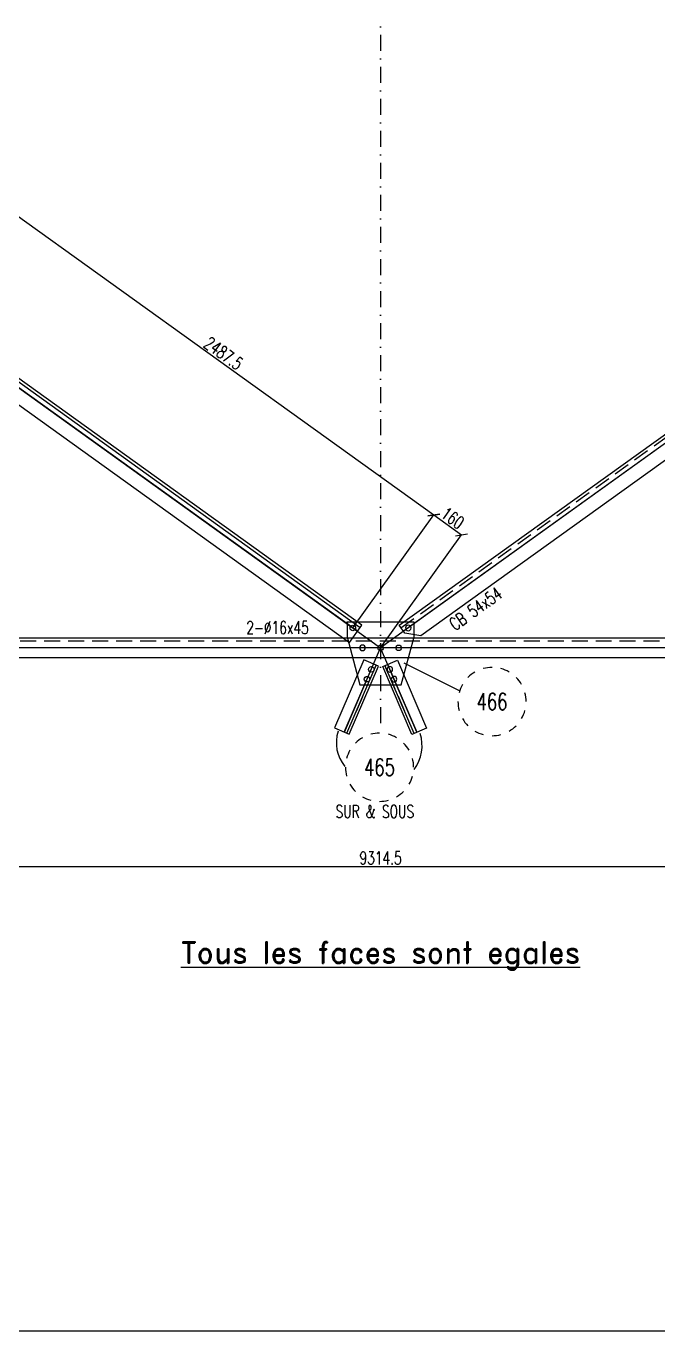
# Model space of a CAD drawing. Extents: x 142141 to 158361, y -163675 to -152195.
# Drawn here: x 146509 to 149474, y -163675 to -157558 of the extents above; entities that cross this region are included whole.
import ezdxf
from ezdxf.enums import TextEntityAlignment as Align

# ---------------------------------------------------------------- set-up
doc = ezdxf.new("R2010")
doc.units = 0
doc.header["$LTSCALE"] = 150
doc.header["$MEASUREMENT"] = 0
doc.linetypes.add('DASHDOT', pattern=[1, 0.5, -0.25, 0, -0.25])
doc.linetypes.add('DASHED', pattern=[0.75, 0.5, -0.25])
doc.layers.get('0').update_dxf_attribs({"linetype": 'CONTINUOUS'})
for name, color, linetype in [('ASSI', 6, 'CONTINUOUS'), ('FORI', 2, 'CONTINUOUS'), ('LINEA_ANG', 2, 'CONTINUOUS'), ('LINEE_PIASTRA', 2, 'CONTINUOUS'), ('LINEE_PIASTRE', 2, 'CONTINUOUS'), ('LS', 7, 'CONTINUOUS'), ('MZ', 6, 'DASHDOT'), ('PIASTRE', 5, 'CONTINUOUS'), ('QT_MPR', 7, 'CONTINUOUS'), ('TRAT-Y', 7, 'DASHED')]:
    doc.layers.add(name, color=color, linetype=linetype)
doc.styles.add('QUOTE', font='ROMANS8.SHX', dxfattribs={"width": 0.7})
doc.styles.add('RD', font='ROMAND8.SHX', dxfattribs={"width": 0.7})
doc.styles.add('RQL', font='ROMANS8.SHX', dxfattribs={"width": 0.7})
doc.styles.add('RS', font='ROMANS8.shx', dxfattribs={"width": 0.7})
doc.styles.get("Standard").update_dxf_attribs({"font": 'ROMANS8.SHX', "width": 0.7})
doc.dimstyles.new('TRATTO', dxfattribs={"dimscale": 0, "dimtxt": 60, "dimasz": 40, "dimexe": 0, "dimexo": 0, "dimgap": 10, "dimtad": 1, "dimrnd": 0.5, "dimdsep": 46, "dimtxsty": 'RS', "dimblk1": 'OBLIQUE', "dimblk2": 'OBLIQUE', "dimsah": 1, "dimcen": 0.09, "dimclrd": 2, "dimclre": 2, "dimclrt": 7, "dimadec": 0, "dimazin": 0, "dimtfac": 1, "dimtix": 1, "dimtmove": 2, "dimatfit": 3, "dimfxl": 1, "dimtolj": 1, "dimtzin": 0, "dimarcsym": 0})

# ---------------------------------------------------------------- blocks, each defined once
blk = doc.blocks.new('MRKR_98')
blk.add_point((0, 0))
at = {"color": 7, "style": 'QUOTE', "width": 0.5, "flags": 1}
for tag, p in [('AUX2', (3.71, 4.93)), ('NFORI', (3.72, 5.3)), ('TI', (3.73, 6.83)), ('AUX1', (3.73, 4.19)), ('DI_S', (3.73, 6.42)), ('D_S', (3.73, 6.02)), ('E_S', (3.73, 5.68)), ('FAM', (3.73, 4.55)), ('COMMESSA', (3.73, 3.85)), ('MD', (3.73, 3.51)), ('MP', (3.73, 3.16)), ('LARGHEZZA', (3.73, 2.82)), ('SPESSORE', (3.73, 2.48)), ('NP', (3.73, 2.14)), ('SV', (3.73, 1.79)), ('PESO', (3.73, 1.45)), ('QUA', (3.73, 1.11)), ('LUN', (3.73, 0.76)), ('PROF', (3.73, 0.42)), ('POS', (3.73, 0.08))]:
    blk.add_attdef(tag, p, '', height=0.2, dxfattribs=at)
at = {"color": 7, "flags": 1}
for tag, p in [('LAV1', (5.26, 6.88)), ('LAV2', (5.26, 6.55)), ('LAV3', (5.26, 6.21)), ('LAV4', (5.26, 5.88)), ('LAV5', (5.26, 5.55)), ('LAV6', (5.26, 5.21)), ('LAV7', (5.26, 4.88)), ('LAV8', (5.26, 4.55)), ('LAV9', (5.26, 4.21)), ('LAV10', (5.26, 3.88))]:
    blk.add_attdef(tag, p, '', height=0.2, dxfattribs=at)
blk = doc.blocks.new('ASSE98')
blk.add_line((0, 0), (1, 0))
at = {"color": 7, "style": 'QUOTE', "width": 0.5, "flags": 1}
for tag, p in [('TI', (1.38308, 6.82731)), ('DI_S', (1.38308, 6.42178)), ('D_S', (1.38308, 6.02092)), ('E_S', (1.38308, 5.68065)), ('NFORI', (1.36454, 5.29792)), ('ALAR', (1.36349, 4.93246)), ('FAM', (1.3775, 4.54645)), ('ALA', (1.38308, 4.19257)), ('DISP2', (1.38308, 3.84971)), ('DISP1', (1.38308, 3.50686)), ('PINZAF', (1.38308, 3.164)), ('PINZAI', (1.38308, 2.82114)), ('TRP', (1.38308, 2.47829)), ('NP', (1.38308, 2.13543)), ('SV', (1.38308, 1.79257)), ('PESO', (1.38308, 1.44971)), ('QUA', (1.38308, 1.10686)), ('LUN', (1.38308, 0.764)), ('PROF', (1.38308, 0.42114)), ('POS', (1.38308, 0.07829))]:
    blk.add_attdef(tag, p, '', height=0.2, dxfattribs=at)
at = {"color": 7, "flags": 1}
for tag, p in [('LAV1', (3.07431, 6.82847)), ('LAV2', (3.07431, 6.49513)), ('LAV3', (3.07431, 6.1618)), ('LAV4', (3.07431, 5.82847)), ('LAV5', (3.07431, 5.49513)), ('LAV6', (3.07431, 5.1618)), ('LAV7', (3.07431, 4.82847)), ('LAV8', (3.07431, 4.49513)), ('LAV9', (3.07431, 4.1618)), ('LAV10', (3.07431, 3.82847))]:
    blk.add_attdef(tag, p, '', height=0.2, dxfattribs=at)
blk = doc.blocks.new('16')
blk.add_circle((0, 0), 1)
blk = doc.blocks.new('_OBLIQUE')
at = {"color": 0, "linetype": 'ByBlock'}
blk.add_line((-0.5, -0.5), (0.5, 0.5), dxfattribs=at)
blk = doc.blocks.new('*D78')
at = {"layer": 'QT_MPR', "color": 2, "lineweight": -2, "transparency": 16777216}
for p, q in [((146001.2, -158957), (146401.8, -158399)), ((146401.8, -158399), (148422.6, -159849.8)), ((148042.4, -160379.4), (148422.6, -159849.8))]:
    blk.add_line(p, q, dxfattribs=at)
at = {"layer": 'QT_MPR', "color": 2, "lineweight": -2, "transparency": 16777216, "xscale": 40, "yscale": 40, "zscale": 40}
for p, rotation in [((146401.8, -158399), 144.323583586413), ((148422.6, -159849.8), 324.323583586413)]:
    blk.add_blockref('_OBLIQUE', p, dxfattribs=dict(at, rotation=rotation))
at = {"layer": 'QT_MPR', "color": 7, "transparency": 16777216, "insert": (147435.6, -159091.9), "char_height": 60, "attachment_point": 5, "rotation": 324.32358, "style": 'RS'}
blk.add_mtext('\\A1;2487.5', dxfattribs=at)
blk = doc.blocks.new('*D79')
at = {"layer": 'QT_MPR', "color": 2, "lineweight": -2, "transparency": 16777216}
for p, q in [((148042.4, -160379.4), (148422.6, -159849.8)), ((148422.6, -159849.8), (148552.6, -159943.1)), ((148172.4, -160472.7), (148552.6, -159943.1))]:
    blk.add_line(p, q, dxfattribs=at)
at = {"layer": 'QT_MPR', "color": 2, "lineweight": -2, "transparency": 16777216, "xscale": 40, "yscale": 40, "zscale": 40}
for p, rotation in [((148422.6, -159849.8), 144.323583586413), ((148552.6, -159943.1), 324.323583586413)]:
    blk.add_blockref('_OBLIQUE', p, dxfattribs=dict(at, rotation=rotation))
at = {"layer": 'QT_MPR', "color": 7, "transparency": 16777216, "insert": (148510.9, -159864), "char_height": 60, "attachment_point": 5, "rotation": 324.32358, "style": 'RS'}
blk.add_mtext('\\A1;160', dxfattribs=at)
blk = doc.blocks.new('*D83')
at = {"layer": 'LS', "color": 2, "lineweight": -2, "transparency": 16777216}
for p, q in [((143515.1, -160472.7), (143515.1, -161497.9)), ((152829.6, -160472.7), (152829.6, -161497.9)), ((143515.1, -161497.9), (152829.6, -161497.9))]:
    blk.add_line(p, q, dxfattribs=at)
at = {"layer": 'LS', "color": 2, "lineweight": -2, "transparency": 16777216, "xscale": 40, "yscale": 40, "zscale": 40, "rotation": 180}
blk.add_blockref('_OBLIQUE', (143515.1, -161497.9), dxfattribs=at)
at = {"layer": 'LS', "color": 2, "lineweight": -2, "transparency": 16777216, "xscale": 40, "yscale": 40, "zscale": 40}
blk.add_blockref('_OBLIQUE', (152829.6, -161497.9), dxfattribs=at)
at = {"layer": 'LS', "color": 7, "transparency": 16777216, "insert": (148172.4, -161457.9), "char_height": 60, "attachment_point": 5, "style": 'RS'}
blk.add_mtext('\\A1;9314.5', dxfattribs=at)
blk = doc.blocks.new('bull')
at = {"style": 'RS', "width": 0.7, "flags": 1}
for tag, p in [('NN', (-12.25, 0)), ('DIAMETRO', (0, -4.86)), ('SERRAGGIO', (0, -9.71)), ('LUNGHEZZA', (0, -14.57)), ('NB', (0, -19.43)), ('TIPO', (0, -24.12)), ('EL', (-0.14, -29))]:
    blk.add_attdef(tag, p, '', height=3, dxfattribs=at)
at = {"style": 'RS', "width": 0.7}
blk.add_attdef('BULLONE', (0, 0), '', height=3, dxfattribs=at)
blk = doc.blocks.new('zzz')
at = {"linetype": 'Continuous'}
for start, end in [(120, 135), (90, 105), (60, 75), (150, 165), (30, 45), (180, 195), (0, 15), (330, 345), (210, 225), (300, 315), (240, 255), (270, 285)]:
    blk.add_arc((0, 0), 8, start, end, dxfattribs=at)
at = {"color": 3, "style": 'RQL', "width": 0.7}
blk.add_attdef('POS1', text='', height=4, dxfattribs=at).set_placement((0, 0), align=Align.MIDDLE)
at = {"style": 'RQL', "width": 0.7, "flags": 1}
blk.add_attdef('TIPO', (0, -8), '', height=3, dxfattribs=at)

msp = doc.modelspace()

# ---------------------------------------------------------------- linework, layer by layer
at = {"layer": 'LINEA_ANG', "color": 2}
for p, q in [((148076.764, -160378.238), (143940.412, -157408.548)), ((148014.668, -160873.281), (148151.848, -160554.548)), ((148330.295, -160873.819), (148193.115, -160555.086))]:
    msp.add_line(p, q, dxfattribs=at)
at = {"layer": 'LINEA_ANG'}
for p, q in [((148084.928, -160366.865), (143948.576, -157397.176)), ((148259.803, -160366.865), (152396.155, -157397.176)), ((143890.256, -157478.408), (148026.608, -160448.098)), ((152454.476, -157478.408), (148361.989, -160416.605)), ((148026.608, -160448.098), (148084.928, -160366.865)), ((148286.631, -160404.232), (148259.803, -160366.865)), ((148361.989, -160416.605), (148286.631, -160404.232)), ((152856.634, -160427.727), (143487.634, -160427.727)), ((143487.634, -160517.727), (152856.634, -160517.727)), ((148093.521, -160529.444), (147956.341, -160848.177)), ((148093.521, -160529.444), (147956.341, -160848.177)), ((148162.411, -160559.094), (148093.521, -160529.444)), ((148162.411, -160559.094), (148093.521, -160529.444)), ((148182.552, -160559.632), (148251.442, -160529.982)), ((148182.552, -160559.632), (148251.442, -160529.982)), ((148251.442, -160529.982), (148388.622, -160848.715)), ((148251.442, -160529.982), (148388.622, -160848.715)), ((148025.232, -160877.827), (148162.411, -160559.094)), ((148025.232, -160877.827), (148162.411, -160559.094)), ((148319.732, -160878.365), (148182.552, -160559.632)), ((148319.732, -160878.365), (148182.552, -160559.632)), ((147956.341, -160848.177), (148025.232, -160877.827)), ((147956.341, -160848.177), (148025.232, -160877.827)), ((148388.622, -160848.715), (148319.732, -160878.365)), ((148388.622, -160848.715), (148319.732, -160878.365))]:
    msp.add_line(p, q, dxfattribs=at)
at = {"layer": 'LINEE_PIASTRA'}
for p, q in [((148015.366, -160421.554), (148075.366, -160646.554)), ((148269.366, -160646.554), (148329.366, -160421.554))]:
    msp.add_line(p, q, dxfattribs=at)
at = {"layer": 'LINEE_PIASTRE'}
for p, q in [((148329.366, -160352.554), (148015.366, -160352.554)), ((148015.366, -160352.554), (148015.366, -160421.554)), ((148329.366, -160421.554), (148329.366, -160352.554)), ((148075.366, -160646.554), (148269.366, -160646.554))]:
    msp.add_line(p, q, dxfattribs=at)
at = {"layer": 'LS', "color": 6}
for p, q in [((143950.097, -157441.354), (148172.366, -160472.727)), ((152394.635, -157441.354), (148172.366, -160472.727)), ((148002.268, -160867.944), (148172.366, -160472.727)), ((148342.695, -160868.482), (148172.366, -160472.727)), ((148282.258, -160543.591), (148543.531, -160674.54))]:
    msp.add_line(p, q, dxfattribs=at)
at = {"layer": 'LS', "color": 8}
msp.add_lwpolyline([(142140.931, -152195.489), (142140.931, -163675.489), (154860.931, -163675.489), (154860.931, -162075.489), (158360.931, -162075.489), (158360.931, -152195.489), (142140.931, -152195.489)], close=True, dxfattribs=at)
at = {"layer": 'LS', "color": 6}
for centre, radius, start, end in [((148137.018, -160917.845), 172.275, 161.6078685, 220.1799277), ((148180.781, -160932.412), 186.477, 323.3029563, 18.2228179)]:
    msp.add_arc(centre, radius, start, end, dxfattribs=at)
at = {"layer": 'MZ'}
msp.add_line((148172.366, -153846.391), (148172.366, -160842.947), dxfattribs=at)
at = {"layer": 'TRAT-Y'}
for p, q in [((148267.968, -160378.238), (152404.32, -157408.548)), ((152856.634, -160440.727), (143487.634, -160440.727)), ((148014.668, -160873.281), (148151.848, -160554.548)), ((148330.295, -160873.819), (148193.115, -160555.086))]:
    msp.add_line(p, q, dxfattribs=at)

# ---------------------------------------------------------------- block references
at = {"layer": 'ASSI'}
ref = msp.add_blockref('ASSE98', (148064.516, -160395.297), dxfattribs=dict(at, xscale=5092, rotation=144.323583586413))
ref.add_attrib('PROF', 'L100x6', (144863.328, -157948.566), dxfattribs={"layer": '0', "color": 2, "height": 70, "rotation": 324.3235836, "style": 'QUOTE', "width": 0.7})
ref.add_attrib('LUN', '5092', (145310.593, -158269.68), dxfattribs={"layer": '0', "color": 2, "height": 70, "rotation": 324.3235836, "style": 'QUOTE', "width": 0.7})
ref.add_attrib('PESO', '5037.5 C/C T.E.', (144670.87, -158216.633), dxfattribs={"layer": '0', "color": 2, "height": 70, "rotation": 324.3235836, "style": 'QUOTE', "width": 0.7})
ref.add_attrib('SV', 'Lg.', (145185.387, -158179.788), dxfattribs={"layer": '0', "color": 2, "height": 70, "rotation": 324.3235836, "style": 'QUOTE', "width": 0.7})
ref = msp.add_blockref('ASSE98', (152416.567, -157425.607), dxfattribs=dict(at, xscale=5092, rotation=215.6764164135872))
ref.add_attrib('LAV1', 'CB 54x54', (148522.381, -160395.042), dxfattribs={"layer": '0', "color": 7, "height": 60, "rotation": 35.6764164, "width": 0.7})
ref.add_attrib('LAV2', 'A  45%%d', (152100.169, -157580.657), dxfattribs={"layer": '0', "color": 254, "height": 60, "rotation": 35.6764164, "width": 0.7})
for p, xscale, rotation in [((152856.634, -160472.727), 9369, 180), ((148002.352, -160867.748), 347, 66.71337675411567), ((148002.352, -160867.748), 347, 66.71337675410521), ((148205.263, -160549.162), 347, 293.2866232458948), ((148205.263, -160549.162), 347, 293.2866232458844)]:
    msp.add_blockref('ASSE98', p, dxfattribs=dict(at, xscale=xscale, rotation=rotation))
at = {"layer": 'FORI', "yscale": 13, "zscale": 13}
for p, xscale in [((148042.394, -160379.414), 13), ((148302.338, -160379.414), -13), ((148087.366, -160472.727), -13), ((148172.366, -160472.727), 13), ((148257.366, -160472.727), 13), ((148128.879, -160573.766), 13), ((148215.852, -160573.766), -13), ((148109.113, -160619.693), 13), ((148235.619, -160619.693), -13)]:
    msp.add_blockref('16', p, dxfattribs=dict(at, xscale=xscale))
at = {"layer": 'LS', "color": 7, "xscale": 20, "yscale": 20, "zscale": 20}
msp.add_blockref('bull', (147542.216, -160407.732), dxfattribs=at).add_auto_attribs({'BULLONE': '2-%%c16x45                '})
at = {"layer": 'LS', "color": 6, "xscale": 20, "yscale": 20, "zscale": 20}
for p, values in [((148695.431, -160724.801), {'POS1': '466'}), ((148167.47, -161032.617), {'POS1': '465'})]:
    msp.add_blockref('zzz', p, dxfattribs=at).add_auto_attribs(values)
at = {"layer": 'PIASTRE', "xscale": 15, "yscale": 15, "zscale": 15}
msp.add_blockref('MRKR_98', (148015.366, -160352.554), dxfattribs=at)

# ---------------------------------------------------------------- texts
at = {"layer": 'ASSI', "color": 2, "style": 'RS', "width": 0.7}
msp.add_text('SUR & SOUS', height=60, dxfattribs=at).set_placement((147961.055, -161270.157))
at = {"layer": 'LS', "color": 3, "style": 'RD'}
msp.add_text('%%UTous les faces sont egales', height=100, dxfattribs=at).set_placement((148172.366, -161917.403), align=Align.MIDDLE)

# ---------------------------------------------------------------- dimensions: what is measured, and where the dimension line sits
at = {"layer": 'LS'}
dim = msp.add_linear_dim(base=(152829.634, -161497.899), p1=(143515.098, -160472.727), p2=(152829.634, -160472.727), dimstyle='TRATTO', override={"dimscale": 1}, dxfattribs=at)
dim.commit()
dim.dimension.update_dxf_attribs({"geometry": '*D83', "text_midpoint": (148172.366, -161457.899)})
at = {"layer": 'QT_MPR'}
for base, p1, p2, text, picture, middle in [((148422.606, -159849.833), (146001.218, -158957.04), (148042.394, -160379.414), '2487.5', '*D78', (147435.553, -159091.938)), ((148552.578, -159943.146), (148042.394, -160379.414), (148172.366, -160472.727), '160', '*D79', (148510.92, -159863.997))]:
    dim = msp.add_linear_dim(base=base, p1=p1, p2=p2, angle=324.3235836, text=text, dimstyle='TRATTO', override={"dimscale": 1}, dxfattribs=at)
    dim.commit()
    dim.dimension.update_dxf_attribs({"geometry": picture, "text_midpoint": middle, "dimtype": 160})

doc.saveas('drawing.dxf')
